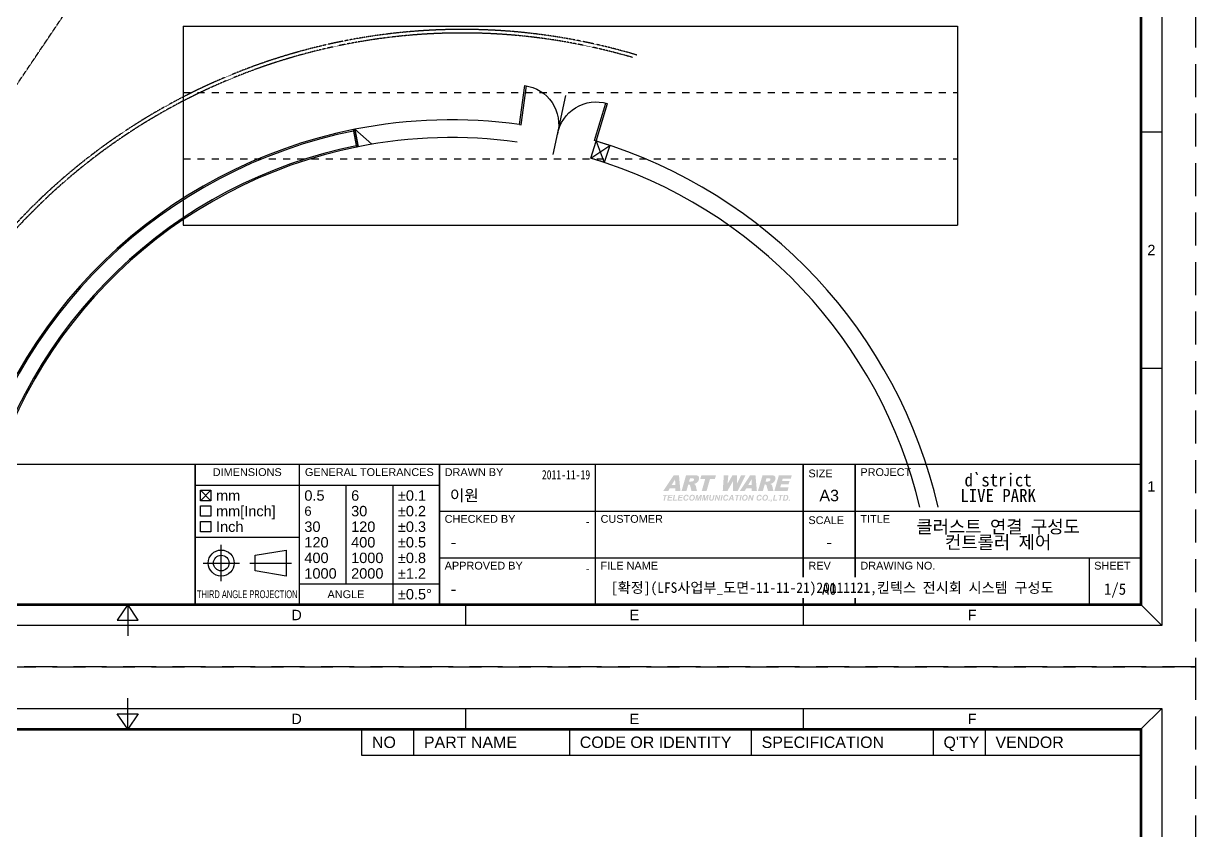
# Model space of a CAD drawing. Header units: millimetres. Extents: x -9372 to 300256, y -58520 to 166772.
# Drawn here: x 19403 to 52290, y 29248 to 51898 of the extents above; entities that cross this region are included whole.
import ezdxf
from ezdxf.enums import TextEntityAlignment as Align

# ---------------------------------------------------------------- set-up
doc = ezdxf.new("R2010")
doc.units = ezdxf.units.MM
for name, pattern in [('HIDDEN', [9.525, 6.35, -3.175]), ('HIDDEN2', [0.1875, 0.125, -0.0625]), ('JIS_02_1.0', [2, 1, -1])]:
    doc.linetypes.add(name, pattern=pattern)
for name, color, linetype in [('2-몰탈', 9, 'Continuous'), ('arredi', 3, 'Continuous'), ('Layout01', 3, 'Continuous')]:
    doc.layers.add(name, color=color, linetype=linetype)
doc.layers.add('Outline01', color=5, linetype='HIDDEN', plot=False)
doc.styles.add('AW01', font='GulimChe.ttf')
doc.styles.get("Standard").update_dxf_attribs({"font": 'ARIAL.TTF'})

# ---------------------------------------------------------------- blocks, each defined once
blk = doc.blocks.new('TEMPLATE_AW_A3_04')
at = {"layer": 'Layout01'}
h = blk.add_hatch(color=256, dxfattribs=at)
h.paths.add_polyline_path([(320.86, 33.9), (320.59, 36.9), (319.58, 36.9), (317.59, 33.9), (318.54, 33.9), (318.83, 34.4), (319.88, 34.4), (319.89, 33.9)])
h.paths.add_polyline_path([(319.87, 35.05), (319.21, 35.05), (319.85, 36.13)], flags=16)
h = blk.add_hatch(color=256, dxfattribs=at)
h.paths.add_polyline_path([(323.66, 36.9), (323.5, 36.9), (321.96, 36.9), (321.1, 33.9), (322.03, 33.9), (322.38, 35.12), (322.46, 35.12), (322.57, 35.11), (322.67, 35.05), (322.68, 35.04), (322.73, 34.95), (322.77, 34.82), (323, 33.9), (324.05, 33.9), (323.85, 34.77), (323.83, 34.84), (323.77, 34.96), (323.73, 35.04), (323.67, 35.11), (323.67, 35.12), (323.58, 35.17), (323.46, 35.23), (323.56, 35.25), (323.7, 35.29), (323.82, 35.35), (323.85, 35.36), (323.98, 35.44), (324.09, 35.53), (324.2, 35.64), (324.24, 35.69), (324.31, 35.8), (324.38, 35.93), (324.43, 36.07), (324.46, 36.21), (324.47, 36.33), (324.46, 36.45), (324.43, 36.56), (324.4, 36.62), (324.33, 36.71), (324.24, 36.78), (324.14, 36.83), (324.13, 36.83), (324.04, 36.86), (323.93, 36.88), (323.81, 36.89)])
h.paths.add_polyline_path([(322.71, 36.3), (323.12, 36.3), (323.25, 36.29), (323.37, 36.26), (323.45, 36.22), (323.49, 36.13), (323.47, 36), (323.45, 35.94), (323.37, 35.82), (323.32, 35.78), (323.19, 35.73), (323.03, 35.7), (322.93, 35.69), (322.54, 35.69)], flags=16)
for points in [[(327.5, 36.16), (327.71, 36.9), (324.9, 36.9), (324.68, 36.16), (325.63, 36.16), (324.98, 33.9), (325.91, 33.9), (326.56, 36.16)], [(331.89, 33.9), (333.41, 36.9), (332.54, 36.9), (331.74, 35.22), (331.76, 36.9), (330.88, 36.9), (329.93, 35.22), (330.1, 36.9), (329.22, 36.9), (329.02, 33.9), (329.93, 33.9), (331, 35.79), (330.98, 33.9)], [(342.12, 36.26), (342.3, 36.9), (339.82, 36.9), (338.96, 33.9), (341.49, 33.9), (341.68, 34.58), (340.08, 34.58), (340.25, 35.17), (341.69, 35.17), (341.87, 35.79), (340.43, 35.79), (340.56, 36.26)]]:
    blk.add_hatch(color=256, dxfattribs=at).paths.add_polyline_path(points)
h = blk.add_hatch(color=256, dxfattribs=at)
h.paths.add_polyline_path([(335.58, 33.9), (335.31, 36.9), (334.3, 36.9), (332.31, 33.9), (333.26, 33.9), (333.55, 34.4), (334.6, 34.4), (334.61, 33.9)])
h.paths.add_polyline_path([(334.59, 35.05), (333.93, 35.05), (334.57, 36.13)], flags=16)
h = blk.add_hatch(color=256, dxfattribs=at)
h.paths.add_polyline_path([(338.37, 36.9), (338.21, 36.9), (336.67, 36.9), (335.8, 33.9), (336.74, 33.9), (337.09, 35.12), (337.17, 35.12), (337.28, 35.11), (337.37, 35.05), (337.38, 35.04), (337.43, 34.95), (337.47, 34.82), (337.71, 33.9), (338.75, 33.9), (338.56, 34.77), (338.54, 34.84), (338.48, 34.96), (338.43, 35.04), (338.38, 35.11), (338.37, 35.12), (338.29, 35.17), (338.17, 35.23), (338.27, 35.25), (338.41, 35.29), (338.53, 35.35), (338.56, 35.36), (338.68, 35.44), (338.8, 35.53), (338.9, 35.64), (338.94, 35.69), (339.02, 35.8), (339.08, 35.93), (339.13, 36.07), (339.16, 36.21), (339.17, 36.33), (339.16, 36.45), (339.13, 36.56), (339.1, 36.62), (339.04, 36.71), (338.95, 36.78), (338.84, 36.83), (338.84, 36.83), (338.75, 36.86), (338.64, 36.88), (338.51, 36.89)])
h.paths.add_polyline_path([(337.42, 36.3), (337.83, 36.3), (337.96, 36.29), (338.08, 36.26), (338.15, 36.22), (338.19, 36.13), (338.18, 36), (338.16, 35.94), (338.07, 35.82), (338.02, 35.78), (337.89, 35.73), (337.74, 35.7), (337.64, 35.69), (337.25, 35.69)], flags=16)
h = blk.add_hatch(color=256, dxfattribs=at)
h.paths.add_polyline_path([(341.75, 32.22), (341.96, 32.22), (341.92, 32.01), (341.7, 32.01)])
h.paths.add_polyline_path([(341.27, 32.93), (341.31, 32.91), (341.37, 32.85), (341.38, 32.83), (341.4, 32.76), (341.41, 32.67), (341.41, 32.67), (341.4, 32.58), (341.38, 32.5), (341.36, 32.43), (341.34, 32.39), (341.3, 32.32), (341.24, 32.26), (341.21, 32.24), (341.14, 32.2), (341.13, 32.2), (341.06, 32.19), (340.96, 32.19), (340.84, 32.19), (341, 32.94), (341.13, 32.94), (341.21, 32.94)], flags=16)
h.paths.add_polyline_path([(341.04, 32.01), (341.12, 32.02), (341.19, 32.02), (341.26, 32.04), (341.33, 32.08), (341.39, 32.12), (341.42, 32.14), (341.48, 32.2), (341.53, 32.27), (341.57, 32.34), (341.57, 32.35), (341.6, 32.42), (341.62, 32.5), (341.63, 32.58), (341.64, 32.66), (341.63, 32.74), (341.62, 32.82), (341.6, 32.87), (341.57, 32.94), (341.55, 32.98), (341.49, 33.04), (341.47, 33.06), (341.39, 33.1), (341.35, 33.11), (341.27, 33.12), (341.21, 33.13), (341.11, 33.13), (340.81, 33.13), (340.57, 32.01), (340.97, 32.01)])
h.paths.add_polyline_path([(340.66, 33.13), (339.77, 33.13), (339.74, 32.94), (340.07, 32.94), (339.87, 32.01), (340.1, 32.01), (340.29, 32.94), (340.62, 32.94)])
h.paths.add_polyline_path([(339.13, 33.13), (338.9, 33.13), (338.66, 32.01), (339.46, 32.01), (339.5, 32.2), (338.93, 32.2)])
h.paths.add_polyline_path([(338.49, 32.22), (338.27, 32.22), (338.22, 32.01), (338.32, 32.01), (338.32, 31.98), (338.28, 31.91), (338.27, 31.9), (338.2, 31.87), (338.17, 31.77), (338.21, 31.77), (338.29, 31.79), (338.35, 31.83), (338.39, 31.88), (338.43, 31.95), (338.45, 32.04)])
h.paths.add_polyline_path([(337.84, 32.22), (338.05, 32.22), (338.01, 32.01), (337.79, 32.01)])
h.paths.add_polyline_path([(336.86, 32.04), (336.93, 32.01), (337.01, 31.99), (337.1, 31.99), (337.12, 31.99), (337.2, 31.99), (337.28, 32.01), (337.35, 32.04), (337.42, 32.08), (337.44, 32.09), (337.5, 32.14), (337.56, 32.19), (337.61, 32.26), (337.65, 32.33), (337.66, 32.36), (337.69, 32.44), (337.72, 32.52), (337.73, 32.59), (337.73, 32.68), (337.73, 32.73), (337.72, 32.82), (337.69, 32.89), (337.65, 32.96), (337.61, 33.02), (337.57, 33.05), (337.51, 33.09), (337.44, 33.12), (337.36, 33.14), (337.27, 33.15), (337.23, 33.15), (337.14, 33.14), (337.07, 33.12), (336.99, 33.08), (336.97, 33.07), (336.91, 33.03), (336.84, 32.97), (336.79, 32.91), (336.77, 32.88), (336.73, 32.81), (336.7, 32.74), (336.67, 32.66), (336.66, 32.61), (336.65, 32.53), (336.64, 32.45), (336.65, 32.4), (336.66, 32.31), (336.69, 32.24), (336.72, 32.17), (336.77, 32.11), (336.84, 32.06)])
h.paths.add_polyline_path([(337.5, 32.59), (337.48, 32.51), (337.45, 32.43), (337.41, 32.36), (337.36, 32.29), (337.31, 32.24), (337.28, 32.23), (337.2, 32.19), (337.13, 32.18), (337.08, 32.18), (337, 32.21), (336.94, 32.26), (336.91, 32.3), (336.88, 32.37), (336.87, 32.45), (336.87, 32.49), (336.88, 32.57), (336.9, 32.65), (336.94, 32.73), (336.98, 32.8), (336.99, 32.81), (337.04, 32.87), (337.1, 32.92), (337.17, 32.95), (337.25, 32.95), (337.29, 32.95), (337.37, 32.93), (337.43, 32.88), (337.47, 32.83), (337.49, 32.76), (337.5, 32.67), (337.5, 32.67)], flags=16)
h.paths.add_polyline_path([(336.12, 33.15), (336.05, 33.14), (335.97, 33.13), (335.89, 33.1), (335.82, 33.06), (335.82, 33.06), (335.75, 33.02), (335.69, 32.96), (335.64, 32.89), (335.6, 32.82), (335.59, 32.79), (335.56, 32.72), (335.54, 32.64), (335.53, 32.56), (335.53, 32.47), (335.53, 32.4), (335.54, 32.31), (335.56, 32.23), (335.6, 32.17), (335.64, 32.11), (335.66, 32.09), (335.72, 32.05), (335.79, 32.01), (335.87, 31.99), (335.96, 31.99), (335.98, 31.99), (336.06, 32), (336.14, 32.02), (336.21, 32.05), (336.28, 32.09), (336.3, 32.11), (336.36, 32.16), (336.41, 32.22), (336.45, 32.3), (336.48, 32.38), (336.25, 32.41), (336.23, 32.36), (336.19, 32.29), (336.14, 32.24), (336.13, 32.23), (336.06, 32.19), (335.98, 32.18), (335.95, 32.18), (335.88, 32.2), (335.82, 32.25), (335.79, 32.3), (335.76, 32.37), (335.75, 32.46), (335.75, 32.47), (335.76, 32.55), (335.77, 32.63), (335.8, 32.71), (335.83, 32.77), (335.88, 32.84), (335.93, 32.89), (335.96, 32.91), (336.03, 32.94), (336.11, 32.95), (336.18, 32.94), (336.25, 32.9), (336.3, 32.85), (336.32, 32.76), (336.54, 32.78), (336.53, 32.85), (336.5, 32.93), (336.46, 32.99), (336.41, 33.05), (336.35, 33.09), (336.28, 33.12), (336.2, 33.14)])
h.paths.add_polyline_path([(334.25, 32.76), (334.56, 32.01), (334.77, 32.01), (335.01, 33.13), (334.79, 33.13), (334.63, 32.38), (334.33, 33.13), (334.12, 33.13), (333.88, 32.01), (334.1, 32.01)])
h.paths.add_polyline_path([(333.23, 33.14), (333.15, 33.12), (333.08, 33.08), (333.06, 33.07), (332.99, 33.03), (332.93, 32.97), (332.88, 32.91), (332.86, 32.88), (332.82, 32.81), (332.79, 32.74), (332.76, 32.66), (332.75, 32.61), (332.74, 32.53), (332.73, 32.45), (332.73, 32.4), (332.75, 32.31), (332.78, 32.24), (332.81, 32.17), (332.86, 32.11), (332.93, 32.06), (332.95, 32.04), (333.02, 32.01), (333.1, 31.99), (333.19, 31.99), (333.2, 31.99), (333.29, 31.99), (333.37, 32.01), (333.44, 32.04), (333.51, 32.08), (333.53, 32.09), (333.59, 32.14), (333.65, 32.19), (333.7, 32.26), (333.74, 32.33), (333.75, 32.36), (333.78, 32.44), (333.8, 32.52), (333.82, 32.59), (333.82, 32.68), (333.82, 32.73), (333.81, 32.82), (333.78, 32.89), (333.74, 32.96), (333.69, 33.02), (333.66, 33.05), (333.6, 33.09), (333.52, 33.12), (333.45, 33.14), (333.36, 33.15), (333.32, 33.15)])
h.paths.add_polyline_path([(333.19, 32.92), (333.26, 32.95), (333.34, 32.95), (333.38, 32.95), (333.46, 32.93), (333.52, 32.88), (333.56, 32.83), (333.58, 32.76), (333.59, 32.67), (333.59, 32.67), (333.59, 32.59), (333.57, 32.51), (333.54, 32.43), (333.5, 32.36), (333.45, 32.29), (333.4, 32.24), (333.37, 32.23), (333.29, 32.19), (333.21, 32.18), (333.17, 32.18), (333.09, 32.21), (333.03, 32.26), (333, 32.3), (332.97, 32.37), (332.96, 32.45), (332.96, 32.49), (332.97, 32.57), (332.99, 32.65), (333.02, 32.73), (333.07, 32.8), (333.08, 32.81), (333.13, 32.87)], flags=16)
h.paths.add_polyline_path([(332.22, 32.01), (332.45, 33.13), (332.68, 33.13), (332.45, 32.01)])
h.paths.add_polyline_path([(332.31, 33.13), (331.43, 33.13), (331.39, 32.94), (331.72, 32.94), (331.53, 32.01), (331.76, 32.01), (331.95, 32.94), (332.28, 32.94)])
h.paths.add_polyline_path([(330.85, 32.44), (330.51, 32.44), (330.78, 32.89)], flags=16)
h.paths.add_polyline_path([(330.43, 32.26), (330.87, 32.26), (330.91, 32.01), (331.13, 32.01), (330.95, 33.13), (330.69, 33.13), (330.06, 32.01), (330.3, 32.01)])
h.paths.add_polyline_path([(330.07, 32.93), (330.03, 32.99), (329.98, 33.05), (329.92, 33.09), (329.85, 33.12), (329.77, 33.14), (329.69, 33.15), (329.62, 33.14), (329.54, 33.13), (329.46, 33.1), (329.39, 33.06), (329.39, 33.06), (329.32, 33.02), (329.26, 32.96), (329.21, 32.89), (329.17, 32.82), (329.16, 32.79), (329.13, 32.72), (329.11, 32.64), (329.1, 32.56), (329.09, 32.47), (329.1, 32.4), (329.11, 32.31), (329.13, 32.23), (329.17, 32.17), (329.21, 32.11), (329.23, 32.09), (329.29, 32.05), (329.36, 32.01), (329.44, 31.99), (329.53, 31.99), (329.55, 31.99), (329.63, 32), (329.71, 32.02), (329.78, 32.05), (329.85, 32.09), (329.87, 32.11), (329.93, 32.16), (329.98, 32.22), (330.02, 32.3), (330.05, 32.38), (329.82, 32.41), (329.8, 32.36), (329.76, 32.29), (329.71, 32.24), (329.7, 32.23), (329.63, 32.19), (329.55, 32.18), (329.52, 32.18), (329.45, 32.2), (329.39, 32.25), (329.36, 32.3), (329.33, 32.37), (329.32, 32.46), (329.32, 32.47), (329.33, 32.55), (329.34, 32.63), (329.37, 32.71), (329.4, 32.77), (329.45, 32.84), (329.5, 32.89), (329.53, 32.91), (329.6, 32.94), (329.68, 32.95), (329.75, 32.94), (329.82, 32.9), (329.87, 32.85), (329.89, 32.76), (330.11, 32.78), (330.1, 32.85)])
h.paths.add_polyline_path([(328.57, 32.01), (328.8, 33.13), (329.03, 33.13), (328.8, 32.01)])
h.paths.add_polyline_path([(328.13, 32.01), (328.34, 32.01), (328.58, 33.13), (328.36, 33.13), (328.2, 32.38), (327.9, 33.13), (327.69, 33.13), (327.45, 32.01), (327.67, 32.01), (327.82, 32.76)])
h.paths.add_polyline_path([(326.4, 32.29), (326.41, 32.21), (326.45, 32.15), (326.5, 32.09), (326.56, 32.04), (326.63, 32.01), (326.71, 31.99), (326.8, 31.99), (326.84, 31.99), (326.93, 32), (327, 32.02), (327.07, 32.05), (327.13, 32.1), (327.18, 32.15), (327.23, 32.22), (327.25, 32.27), (327.28, 32.34), (327.3, 32.42), (327.32, 32.52), (327.45, 33.13), (327.22, 33.13), (327.09, 32.52), (327.08, 32.45), (327.05, 32.36), (327.03, 32.31), (327.01, 32.26), (326.95, 32.21), (326.89, 32.19), (326.81, 32.18), (326.73, 32.19), (326.67, 32.23), (326.64, 32.26), (326.62, 32.33), (326.62, 32.37), (326.65, 32.52), (326.78, 33.13), (326.55, 33.13), (326.43, 32.54), (326.41, 32.46), (326.4, 32.4), (326.4, 32.33)])
h.paths.add_polyline_path([(326.1, 32.94), (325.88, 32.01), (326.09, 32.01), (326.32, 33.13), (325.99, 33.13), (325.61, 32.34), (325.58, 33.13), (325.25, 33.13), (325.01, 32.01), (325.22, 32.01), (325.4, 32.94), (325.44, 32.01), (325.66, 32.01)])
h.paths.add_polyline_path([(324.8, 32.94), (324.58, 32.01), (324.79, 32.01), (325.02, 33.13), (324.69, 33.13), (324.31, 32.34), (324.27, 33.13), (323.94, 33.13), (323.71, 32.01), (323.92, 32.01), (324.09, 32.94), (324.14, 32.01), (324.35, 32.01)])
h.paths.add_polyline_path([(323.15, 33.15), (323.07, 33.14), (322.99, 33.12), (322.92, 33.08), (322.9, 33.07), (322.83, 33.03), (322.77, 32.97), (322.72, 32.91), (322.69, 32.88), (322.65, 32.81), (322.62, 32.74), (322.6, 32.66), (322.58, 32.61), (322.57, 32.53), (322.57, 32.45), (322.57, 32.4), (322.58, 32.31), (322.61, 32.24), (322.64, 32.17), (322.69, 32.11), (322.76, 32.06), (322.79, 32.04), (322.86, 32.01), (322.94, 31.99), (323.02, 31.99), (323.04, 31.99), (323.12, 31.99), (323.2, 32.01), (323.28, 32.04), (323.35, 32.08), (323.36, 32.09), (323.42, 32.14), (323.48, 32.19), (323.53, 32.26), (323.57, 32.33), (323.59, 32.36), (323.62, 32.44), (323.64, 32.52), (323.65, 32.59), (323.66, 32.68), (323.65, 32.73), (323.64, 32.82), (323.61, 32.89), (323.58, 32.96), (323.53, 33.02), (323.49, 33.05), (323.43, 33.09), (323.36, 33.12), (323.28, 33.14), (323.19, 33.15)])
h.paths.add_polyline_path([(323.37, 32.43), (323.33, 32.36), (323.28, 32.29), (323.23, 32.24), (323.2, 32.23), (323.13, 32.19), (323.05, 32.18), (323, 32.18), (322.93, 32.21), (322.86, 32.26), (322.83, 32.3), (322.8, 32.37), (322.79, 32.45), (322.79, 32.49), (322.81, 32.57), (322.83, 32.65), (322.86, 32.73), (322.9, 32.8), (322.91, 32.81), (322.96, 32.87), (323.03, 32.92), (323.1, 32.95), (323.17, 32.95), (323.22, 32.95), (323.29, 32.93), (323.36, 32.88), (323.39, 32.83), (323.42, 32.76), (323.43, 32.67), (323.43, 32.67), (323.42, 32.59), (323.4, 32.51)], flags=16)
h.paths.add_polyline_path([(321.88, 32.18), (321.8, 32.2), (321.74, 32.25), (321.71, 32.3), (321.68, 32.37), (321.67, 32.46), (321.67, 32.47), (321.68, 32.55), (321.7, 32.63), (321.72, 32.71), (321.76, 32.77), (321.8, 32.84), (321.86, 32.89), (321.88, 32.91), (321.96, 32.94), (322.03, 32.95), (322.11, 32.94), (322.18, 32.9), (322.22, 32.85), (322.24, 32.76), (322.47, 32.78), (322.45, 32.85), (322.43, 32.93), (322.39, 32.99), (322.33, 33.05), (322.28, 33.09), (322.21, 33.12), (322.13, 33.14), (322.04, 33.15), (321.97, 33.14), (321.89, 33.13), (321.81, 33.1), (321.74, 33.06), (321.74, 33.06), (321.67, 33.02), (321.62, 32.96), (321.57, 32.89), (321.53, 32.82), (321.51, 32.79), (321.48, 32.72), (321.46, 32.64), (321.45, 32.56), (321.45, 32.47), (321.45, 32.4), (321.46, 32.31), (321.49, 32.23), (321.52, 32.17), (321.56, 32.11), (321.59, 32.09), (321.65, 32.05), (321.72, 32.01), (321.8, 31.99), (321.89, 31.99), (321.9, 31.99), (321.98, 32), (322.06, 32.02), (322.14, 32.05), (322.2, 32.09), (322.23, 32.11), (322.28, 32.16), (322.33, 32.22), (322.37, 32.3), (322.41, 32.38), (322.18, 32.41), (322.16, 32.36), (322.12, 32.29), (322.06, 32.24), (322.05, 32.23), (321.98, 32.19), (321.9, 32.18)])
h.paths.add_polyline_path([(321.38, 33.13), (320.55, 33.13), (320.32, 32.01), (321.2, 32.01), (321.24, 32.2), (320.58, 32.2), (320.65, 32.5), (321.23, 32.5), (321.27, 32.69), (320.69, 32.69), (320.75, 32.94), (321.35, 32.94)])
h.paths.add_polyline_path([(319.84, 33.13), (319.61, 33.13), (319.37, 32.01), (320.17, 32.01), (320.21, 32.2), (319.64, 32.2)])
h.paths.add_polyline_path([(319.38, 33.13), (318.55, 33.13), (318.32, 32.01), (319.2, 32.01), (319.24, 32.2), (318.58, 32.2), (318.65, 32.5), (319.23, 32.5), (319.27, 32.69), (318.69, 32.69), (318.75, 32.94), (319.35, 32.94)])
h.paths.add_polyline_path([(318.41, 33.13), (317.53, 33.13), (317.49, 32.94), (317.82, 32.94), (317.62, 32.01), (317.85, 32.01), (318.05, 32.94), (318.37, 32.94)])
for p, q in [((214.5, 285), (214.5, 291)), ((15.5, 289), (413.5, 289)), ((279.5, 289), (279.5, 285)), ((344.5, 289), (344.5, 285)), ((409.5, 285), (413.5, 289)), ((413.5, 289), (413.5, 8)), ((259.5, 285), (259.5, 280)), ((269.5, 285), (269.5, 280)), ((299.5, 285), (299.5, 280)), ((334.5, 285), (334.5, 280)), ((369.5, 285), (369.5, 280)), ((379.5, 285), (379.5, 280)), ((259.5, 280), (409.5, 280)), ((409.5, 103), (413.5, 103)), ((409.5, 57.5), (413.5, 57.5)), ((247.5, 39), (247.5, 12)), ((227.5, 35), (274.5, 35)), ((230.5, 34), (228.5, 32)), ((230.5, 32), (228.5, 34)), ((256.5, 35), (256.5, 16)), ((265.5, 35), (265.5, 12)), ((274.5, 30), (409.5, 30)), ((227.5, 25), (247.5, 25)), ((232.5, 16.5), (232.5, 23.5)), ((274.5, 21), (409.5, 21)), ((399.5, 21), (399.5, 12)), ((229, 20), (236, 20)), ((238, 20), (246, 20)), ((247.5, 16), (274.5, 16)), ((214.5, 12), (214.5, 6)), ((279.5, 12), (279.5, 8)), ((344.5, 12), (344.5, 8)), ((409.5, 12), (413.5, 8)), ((413.5, 8), (19.5, 8))]:
    blk.add_line(p, q, dxfattribs=at)
for points in [[(216.5, 288), (214.5, 285), (212.5, 288)], [(228.5, 34), (230.5, 34), (230.5, 32), (228.5, 32)], [(228.5, 31), (230.5, 31), (230.5, 29), (228.5, 29)], [(228.5, 28), (230.5, 28), (230.5, 26), (228.5, 26)], [(245, 22.5), (245, 17.5), (239, 18.5), (239, 21.5)], [(216.5, 9), (214.5, 12), (212.5, 9)]]:
    blk.add_lwpolyline(points, close=True, dxfattribs=at)
at = {"layer": 'Layout01', "const_width": 0.5}
blk.add_lwpolyline([(19.5, 285), (409.5, 285), (409.5, 12), (19.5, 12)], close=True, dxfattribs=at)
at = {"layer": 'Layout01', "const_width": 0.3}
for points in [[(19.5, 39), (409.5, 39)], [(227.5, 39), (227.5, 12)], [(274.5, 39), (274.5, 12)], [(304.5, 39), (304.5, 12)], [(344.5, 39), (344.5, 12)], [(354.5, 39), (354.5, 12)]]:
    blk.add_lwpolyline(points, dxfattribs=at)
at = {"layer": 'Layout01'}
for radius in [2.5, 1.5]:
    blk.add_circle((232.5, 20), radius, dxfattribs=at)
at = {"layer": 'Outline01'}
blk.add_lwpolyline([(0, 297), (420, 297), (420, 0), (0, 0)], close=True, dxfattribs=at)
at = {"layer": 'Layout01'}
for s, height, p in [('D', 2, (247, 287)), ('E', 2, (312, 287)), ('F', 2, (377, 287)), ('2', 2, (411.5, 80.25)), ('DIMENSIONS', 1.5, (237.5, 37.5)), ('GENERAL TOLERANCES', 1.5, (261, 37.5)), ('A3', 2.2, (349.5, 33)), ('1', 2, (411.5, 34.75)), ('ANGLE', 1.5, (256.5, 14)), ('D', 2, (247, 10)), ('E', 2, (312, 10)), ('F', 2, (377, 10))]:
    blk.add_text(s, height=height, dxfattribs=at).set_placement(p, align=Align.MIDDLE_CENTER)
for s, height, p in [('NO', 2.2, (261.5, 282.5)), ('PART NAME', 2.2, (271.5, 282.5)), ('CODE OR IDENTITY', 2.2, (301.5, 282.5)), ('SPECIFICATION', 2.2, (336.5, 282.5)), ("Q'TY", 2.2, (371.5, 282.5)), ('VENDOR', 2.2, (381.5, 282.5)), ('DRAWN BY', 1.5, (275.5, 37.5)), ('PROJECT', 1.5, (355.5, 37.5)), ('0.5', 2, (248.5, 33)), ('6', 2, (257.5, 33)), ('%%P0.1', 2, (266.5, 33)), ('mm', 2, (231.5, 33)), ('mm[Inch]', 2, (231.5, 30)), ('6', 1.8, (248.5, 30)), ('30', 2, (257.5, 30)), ('%%P0.2', 2, (266.5, 30)), ('Inch', 2, (231.5, 27)), ('30', 2, (248.5, 27)), ('120', 2, (257.5, 27)), ('%%P0.3', 2, (266.5, 27)), ('CHECKED BY', 1.5, (275.5, 28.5)), ('CUSTOMER', 1.5, (305.5, 28.5)), ('TITLE', 1.5, (355.5, 28.5)), ('120', 2, (248.5, 24)), ('400', 2, (257.5, 24)), ('%%P0.5', 2, (266.5, 24)), ('400', 2, (248.5, 21)), ('1000', 2, (257.5, 21)), ('%%P0.8', 2, (266.5, 21)), ('1000', 2, (248.5, 18)), ('2000', 2, (257.5, 18)), ('%%P1.2', 2, (266.5, 18)), ('APPROVED BY', 1.5, (275.5, 19.5)), ('FILE NAME', 1.5, (305.5, 19.5)), ('REV', 1.5, (345.5, 19.5)), ('DRAWING NO.', 1.5, (355.5, 19.5)), ('SHEET', 1.5, (400.5, 19.5)), ('%%P0.5%%D', 2, (266.5, 14))]:
    blk.add_text(s, height=height, dxfattribs=at).set_placement(p, align=Align.MIDDLE_LEFT)
for s, p in [('SIZE', (345.5, 38)), ('SCALE', (345.5, 29))]:
    blk.add_text(s, height=1.5, dxfattribs=at).set_placement(p, align=Align.TOP_LEFT)
at = {"layer": 'Layout01', "width": 0.6}
blk.add_text('THIRD ANGLE PROJECTION', height=1.5, dxfattribs=at).set_placement((237.5, 14), align=Align.MIDDLE_CENTER)
at = {"layer": 'Layout01', "color": 2, "style": 'AW01', "width": 0.8}
for tag, p in [('DWG_DATE', (303.5, 37)), ('CHECKED_DATE', (303.5, 28)), ('APPROVED_DATE', (303.5, 19))]:
    blk.add_attdef(tag, text='', height=1.8, dxfattribs=at).set_placement(p, align=Align.MIDDLE_RIGHT)
at = {"layer": 'Layout01', "color": 2, "style": 'AW01'}
for tag, height, p in [('PROJECT1', 2.5, (382, 36)), ('PROJECT2', 2.5, (382, 33)), ('TITLE1', 2.5, (382, 27)), ('SCALE', 2.2, (349.5, 24)), ('TITLE2', 2.5, (382, 24)), ('SHEET', 2.2, (404.5, 15))]:
    blk.add_attdef(tag, text='', height=height, dxfattribs=at).set_placement(p, align=Align.MIDDLE_CENTER)
for tag, p in [('DRAWN_NAME', (276.5, 33)), ('CHECKED_NAME', (276.5, 24)), ('CUSTOMER', (306.5, 24)), ('APPROVED_NAME', (276.5, 15))]:
    blk.add_attdef(tag, text='', height=2.2, dxfattribs=at).set_placement(p, align=Align.MIDDLE_LEFT)
at = {"layer": 'Layout01', "insert": (307.5, 15), "char_height": 2, "attachment_point": 4, "style": 'AW01', "bg_fill": 2}
blk.add_mtext('[확정](LFS사업부_도면-11-11-21)20111121,킨텍스 전시회 시스템 구성도', dxfattribs=at)
at = {"layer": 'Layout01', "color": 2, "style": 'AW01'}
blk.add_attdef('REV', text='', height=2.2, dxfattribs=at).set_placement((349.5, 15), align=Align.MIDDLE_CENTER)
blk.add_attdef('DRAWING_NO', text='', height=2.5, dxfattribs=at).set_placement((359.5, 15), align=Align.MIDDLE_LEFT)
blk = doc.blocks.new('A$C0E6B04B3')
at = {"layer": '2-몰탈', "color": 8, "ltscale": 0.5}
for p, q in [((766, 2302), (0, 1512)), ((802, 2267), (37, 1478)), ((766, 2302), (802, 2267)), ((2418, 929), (1786, 30)), ((2459, 900), (1826, 0)), ((2459, 900), (2418, 929))]:
    blk.add_line(p, q, dxfattribs=at)
for centre, start, end in [((766, 2302), 225.8758, 322.6302), ((2459, 900), 138.1273, 234.8817)]:
    blk.add_arc(centre, 1100, start, end, dxfattribs=at)
blk = doc.blocks.new('바닥')
at = {"layer": '2-몰탈', "color": 1, "linetype": 'HIDDEN2', "ltscale": 3}
blk.add_line((231975.8, -32668.8), (239544.2, -21436.8), dxfattribs=at)
at = {"layer": '2-몰탈', "color": 8, "ltscale": 0.5}
for p, q in [((251753.3, -27608.2), (252115.7, -25946.6)), ((246190.1, -26900.4), (246150.8, -26908.2)), ((246197.9, -26939.7), (246150.8, -26908.2)), ((246248.9, -27398.5), (246151.7, -26908.8)), ((246197.9, -26939.7), (246158.6, -26947.4)), ((246158.7, -26947.4), (246190.1, -26900.4)), ((246669.2, -27320.8), (246190.1, -26900.3)), ((252960.5, -27231.2), (253185.9, -27827.4)), ((246280.3, -27351.5), (246241.1, -27359.3)), ((246288.1, -27390.7), (246241.1, -27359.3)), ((246280.2, -27351.5), (246248.8, -27398.5)), ((246288.1, -27390.7), (246248.8, -27398.5)), ((252815.9, -27709.8), (253344.2, -27353.1))]:
    blk.add_line(p, q, dxfattribs=at)
at = {"layer": '2-몰탈', "color": 1, "linetype": 'HIDDEN2', "ltscale": 3}
for radius, start, end in [(17100, 73.33701, 146.87759), (17000, 73.66138, 146.87114)]:
    blk.add_arc((249199, -41198.5), radius, start, end, dxfattribs=at)
at = {"layer": '2-몰탈', "color": 8, "ltscale": 0.5}
for radius, end in [(13960, 167.04713), (13540, 166.63802)]:
    blk.add_arc((248912.3, -40633.1), radius, 101.21217, end, dxfattribs=at)
at = {"layer": 'arredi', "color": 3, "linetype": 'Continuous', "ltscale": 10}
for p, q in [((246190.1, -26900.3), (246287.3, -27390.8)), ((246288.1, -27390.7), (246190.1, -26900.4)), ((252815.9, -27709.8), (252960.5, -27231.2)), ((253344.2, -27353.1), (253185.9, -27827.4))]:
    blk.add_line(p, q, dxfattribs=at)
for radius, start, end in [(14000, 82.19855, 101.21216), (14000, 101.21217, 167.08478), (13500, 82.19855, 101.20903), (14000, 12.91522, 73.19261), (14000, 71.54494, 73.19261), (13500, 101.21217, 166.59769), (13500, 13.40231, 73.19261), (13500, 71.54494, 73.19261)]:
    blk.add_arc((248912.3, -40633.1), radius, start, end, dxfattribs=at)
at = {"layer": '2-몰탈', "color": 8, "ltscale": 0.5, "xscale": -1, "rotation": 128.0743309620538}
blk.add_blockref('A$C0E6B04B3', (252152.3, -24740.4), dxfattribs=at)

msp = doc.modelspace()

# ---------------------------------------------------------------- block references
at = {"xscale": 145.8000000000102, "yscale": 145.7999999999956, "zscale": 145.8}
msp.add_blockref('TEMPLATE_AW_A3_04', (-8946, -9463), dxfattribs=at)

# ---------------------------------------------------------------- next in the draw order: block references
ref = msp.add_blockref('TEMPLATE_AW_A3_04', (-8946, 33839), dxfattribs=dict(xscale=145.8000000000175, yscale=145.7999999999956, zscale=145.8))
ref.add_attrib('PROJECT1', 'd`strict', dxfattribs={"layer": 'Layout01', "color": 5, "height": 364.5, "style": 'AW01'}).set_placement((46750, 39088), align=Align.MIDDLE_CENTER)
ref.add_attrib('PROJECT2', 'LIVE PARK', dxfattribs={"layer": 'Layout01', "color": 5, "height": 364.5, "style": 'AW01'}).set_placement((46750, 38651), align=Align.MIDDLE_CENTER)
ref.add_attrib('TITLE1', '클러스트 연결 구성도', dxfattribs={"layer": 'Layout01', "color": 5, "height": 364.5, "style": 'AW01'}).set_placement((46750, 37776), align=Align.MIDDLE_CENTER)
ref.add_attrib('TITLE2', '컨트롤러 제어', dxfattribs={"layer": 'Layout01', "color": 5, "height": 364.5, "style": 'AW01'}).set_placement((46750, 37338), align=Align.MIDDLE_CENTER)
ref.add_attrib('DRAWING_NO', '-', dxfattribs={"layer": 'Layout01', "color": 2, "height": 364, "style": 'AW01'}).set_placement((43470, 36026), align=Align.MIDDLE_LEFT)
ref.add_attrib('SHEET', '1/5', dxfattribs={"layer": 'Layout01', "color": 5, "height": 320.8, "style": 'AW01'}).set_placement((50031, 36026), align=Align.MIDDLE_CENTER)
ref.add_attrib('SCALE', '-', dxfattribs={"layer": 'Layout01', "color": 2, "height": 321, "style": 'AW01'}).set_placement((42012, 37338), align=Align.MIDDLE_CENTER)
ref.add_attrib('REV', 'A0', dxfattribs={"layer": 'Layout01', "color": 5, "height": 320.8, "style": 'AW01'}).set_placement((42012, 36026), align=Align.MIDDLE_CENTER)
ref.add_attrib('DWG_DATE', '2011-11-19', dxfattribs={"layer": 'Layout01', "color": 5, "height": 262.4, "style": 'AW01', "width": 0.8}).set_placement((35305, 39234), align=Align.MIDDLE_RIGHT)
ref.add_attrib('DRAWN_NAME', '이원', dxfattribs={"layer": 'Layout01', "color": 5, "height": 320.8, "style": 'AW01'}).set_placement((31368, 38651), align=Align.MIDDLE_LEFT)
ref.add_attrib('CHECKED_DATE', '-', dxfattribs={"layer": 'Layout01', "color": 2, "height": 262, "style": 'AW01', "width": 0.8}).set_placement((35305, 37922), align=Align.MIDDLE_RIGHT)
ref.add_attrib('CHECKED_NAME', '-', dxfattribs={"layer": 'Layout01', "color": 2, "height": 321, "style": 'AW01'}).set_placement((31368, 37338), align=Align.MIDDLE_LEFT)
ref.add_attrib('APPROVED_DATE', '-', dxfattribs={"layer": 'Layout01', "color": 2, "height": 262, "style": 'AW01', "width": 0.8}).set_placement((35305, 36609), align=Align.MIDDLE_RIGHT)
ref.add_attrib('APPROVED_NAME', '-', dxfattribs={"layer": 'Layout01', "color": 2, "height": 321, "style": 'AW01'}).set_placement((31368, 36026), align=Align.MIDDLE_LEFT)

# ---------------------------------------------------------------- next in the draw order: linework, layer by layer
at = {"ltscale": 200}
for p, q in [((23887, 51824), (45614, 51824)), ((23887, 51824), (23887, 46241)), ((45614, 51824), (45614, 46241)), ((23887, 46241), (45614, 46241))]:
    msp.add_line(p, q, dxfattribs=at)
at = {"linetype": 'JIS_02_1.0', "ltscale": 200}
for p, q in [((23887, 49963), (45614, 49963)), ((23887, 48102), (45614, 48102))]:
    msp.add_line(p, q, dxfattribs=at)

# ---------------------------------------------------------------- next in the draw order: block references
msp.add_blockref('바닥', (-217490, 75827))

doc.saveas('drawing.dxf')
